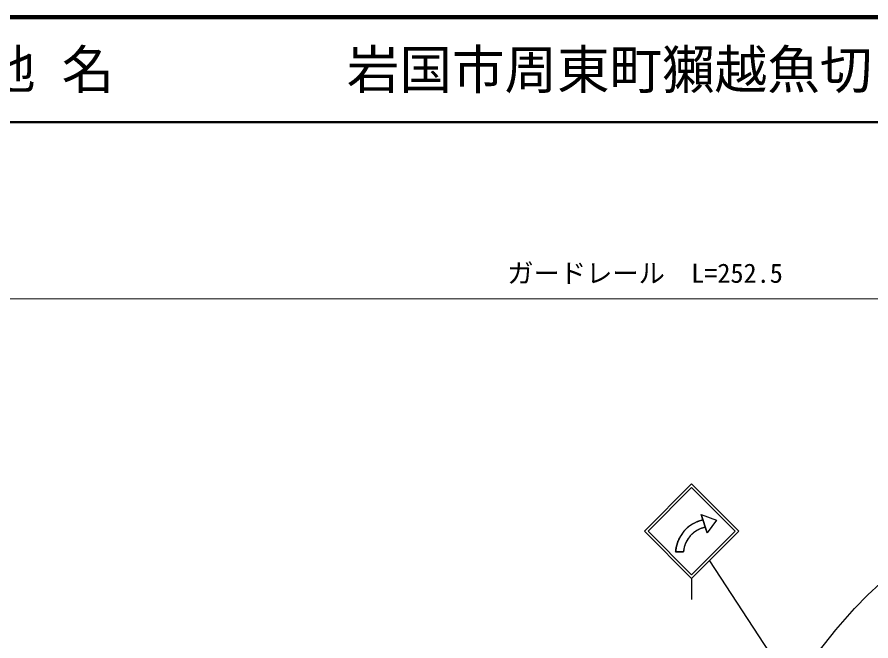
# Model space of a CAD drawing. Units: millimetres, scale not verified. Extents: x 40000 to 680000, y 20000 to 380000.
# Drawn here: x 373631 to 454898, y 320582 to 380000 of the extents above; entities that cross this region are included whole.
import ezdxf
from ezdxf.enums import TextEntityAlignment as Align

# ---------------------------------------------------------------- set-up
doc = ezdxf.new("R2010")
doc.units = ezdxf.units.MM
doc.header["$LTSCALE"] = 1000
for name, color, linetype, lineweight in [('M-BGD', 7, 'Continuous', 25), ('M-STR-HTXT', 7, 'Continuous', 13), ('M-STR-STRC', 7, 'Continuous', 25), ('M-TTL', 2, 'Continuous', 140), ('M-TTL-LINE', 7, 'Continuous', 50)]:
    doc.layers.add(name, color=color, linetype=linetype, lineweight=lineweight)
doc.layers.add('M-TTL-TXT', color=7, linetype='Continuous')
doc.styles.add('ＭＳ ゴシック', font='')
doc.styles.get('ＭＳ ゴシック').set_extended_font_data('MS Gothic')

msp = doc.modelspace()

# ---------------------------------------------------------------- linework, layer by layer
at = {"layer": 'M-BGD'}
msp.add_lwpolyline([(449888, 319527), (451565, 321636), (453326, 323682), (454590, 324969), (455792, 326052)], dxfattribs=at)
at = {"layer": 'M-STR-HTXT'}
msp.add_line((320348, 353170), (549392, 353170), dxfattribs=at)
at = {"layer": 'M-STR-STRC'}
for p, q in [((433333, 331036), (437834, 335548)), ((433686, 331036), (437834, 335193)), ((442335, 331035), (437834, 335548)), ((441981, 331035), (437834, 335193)), ((438741, 332637), (440211, 332072)), ((438741, 332637), (439299, 330884)), ((438741, 332637), (440211, 332072)), ((438741, 332637), (439299, 330884)), ((438907, 332117), (438741, 332637)), ((438741, 332637), (440211, 332072)), ((439299, 330884), (438741, 332637)), ((438741, 332637), (440211, 332072)), ((437649, 331538), (437696, 331573)), ((437696, 331573), (437743, 331606)), ((437743, 331606), (437791, 331639)), ((437791, 331639), (437840, 331671)), ((437840, 331671), (437889, 331702)), ((437889, 331702), (437939, 331732)), ((437939, 331732), (437989, 331761)), ((437989, 331761), (438040, 331789)), ((438040, 331789), (438091, 331817)), ((438091, 331817), (438143, 331843)), ((438143, 331843), (438195, 331869)), ((438195, 331869), (438247, 331894)), ((438247, 331894), (438300, 331918)), ((438300, 331918), (438354, 331940)), ((438354, 331940), (438408, 331962)), ((438408, 331962), (438462, 331983)), ((438462, 331983), (438516, 332003)), ((438516, 332003), (438571, 332022)), ((438571, 332022), (438626, 332041)), ((438626, 332041), (438682, 332058)), ((438682, 332058), (438738, 332074)), ((438738, 332074), (438794, 332089)), ((438794, 332089), (438850, 332103)), ((438907, 332117), (438850, 332103)), ((438907, 332117), (439133, 331405)), ((438907, 332117), (439133, 331405)), ((440211, 332072), (439299, 330884)), ((440211, 332072), (439299, 330884)), ((440211, 332072), (439299, 330884)), ((440211, 332072), (439299, 330884)), ((433333, 331036), (437834, 326523)), ((433686, 331036), (437834, 326877)), ((436887, 330745), (436921, 330792)), ((436921, 330792), (436955, 330840)), ((436955, 330840), (436990, 330886)), ((436990, 330886), (437025, 330932)), ((437025, 330932), (437062, 330977)), ((437062, 330977), (437099, 331022)), ((437099, 331022), (437137, 331066)), ((437137, 331066), (437176, 331110)), ((437176, 331110), (437215, 331152)), ((437215, 331152), (437255, 331194)), ((437255, 331194), (437296, 331235)), ((437296, 331235), (437338, 331276)), ((437338, 331276), (437380, 331316)), ((437380, 331316), (437424, 331355)), ((437424, 331355), (437467, 331393)), ((437467, 331393), (437512, 331431)), ((437512, 331431), (437557, 331467)), ((437557, 331467), (437602, 331503)), ((437602, 331503), (437649, 331538)), ((437834, 326877), (441981, 331035)), ((437834, 326523), (442335, 331035)), ((437898, 330783), (437865, 330752)), ((437932, 330813), (437898, 330783)), ((437966, 330842), (437932, 330813)), ((438001, 330871), (437966, 330842)), ((438036, 330900), (438001, 330871)), ((438072, 330927), (438036, 330900)), ((438108, 330954), (438072, 330927)), ((438145, 330981), (438108, 330954)), ((438182, 331006), (438145, 330981)), ((438219, 331032), (438182, 331006)), ((438257, 331056), (438219, 331032)), ((438296, 331080), (438257, 331056)), ((438335, 331103), (438296, 331080)), ((438374, 331125), (438335, 331103)), ((438413, 331147), (438374, 331125)), ((438453, 331168), (438413, 331147)), ((438494, 331188), (438453, 331168)), ((438534, 331208), (438494, 331188)), ((438575, 331227), (438534, 331208)), ((438617, 331245), (438575, 331227)), ((438658, 331262), (438617, 331245)), ((438700, 331279), (438658, 331262)), ((438743, 331295), (438700, 331279)), ((438785, 331310), (438743, 331295)), ((438828, 331325), (438785, 331310)), ((438871, 331338), (438828, 331325)), ((438914, 331351), (438871, 331338)), ((438958, 331364), (438914, 331351)), ((439001, 331375), (438958, 331364)), ((439045, 331386), (439001, 331375)), ((439089, 331396), (439045, 331386)), ((439133, 331405), (439089, 331396)), ((439299, 330884), (439133, 331405)), ((436476, 329913), (436495, 329968)), ((436495, 329968), (436515, 330023)), ((436515, 330023), (436535, 330077)), ((436535, 330077), (436557, 330131)), ((436557, 330131), (436579, 330185)), ((436579, 330185), (436603, 330238)), ((436603, 330238), (436627, 330291)), ((436627, 330291), (436653, 330343)), ((436653, 330343), (436679, 330395)), ((436679, 330395), (436706, 330447)), ((436706, 330447), (436734, 330498)), ((436734, 330498), (436763, 330548)), ((436763, 330548), (436793, 330598)), ((436793, 330598), (436824, 330647)), ((436824, 330647), (436855, 330696)), ((436855, 330696), (436887, 330745)), ((437287, 329950), (437268, 329909)), ((437306, 329991), (437287, 329950)), ((437326, 330032), (437306, 329991)), ((437347, 330072), (437326, 330032)), ((437369, 330112), (437347, 330072)), ((437391, 330151), (437369, 330112)), ((437413, 330190), (437391, 330151)), ((437437, 330229), (437413, 330190)), ((437461, 330267), (437437, 330229)), ((437486, 330305), (437461, 330267)), ((437511, 330342), (437486, 330305)), ((437537, 330379), (437511, 330342)), ((437564, 330416), (437537, 330379)), ((437592, 330452), (437564, 330416)), ((437620, 330487), (437592, 330452)), ((437648, 330522), (437620, 330487)), ((437677, 330557), (437648, 330522)), ((437707, 330591), (437677, 330557)), ((437738, 330624), (437707, 330591)), ((437769, 330657), (437738, 330624)), ((437800, 330689), (437769, 330657)), ((437832, 330721), (437800, 330689)), ((437865, 330752), (437832, 330721)), ((436316, 329116), (436321, 329174)), ((436321, 329174), (436327, 329232)), ((436327, 329232), (436334, 329289)), ((436334, 329289), (436342, 329347)), ((436342, 329347), (436351, 329405)), ((436351, 329405), (436361, 329462)), ((436361, 329462), (436372, 329519)), ((436372, 329519), (436384, 329576)), ((436384, 329576), (436397, 329633)), ((436397, 329633), (436411, 329689)), ((436411, 329689), (436425, 329746)), ((436425, 329746), (436441, 329802)), ((436441, 329802), (436458, 329857)), ((436458, 329857), (436476, 329913)), ((437066, 329170), (437061, 329125)), ((437072, 329215), (437066, 329170)), ((437079, 329260), (437072, 329215)), ((437086, 329304), (437079, 329260)), ((437094, 329349), (437086, 329304)), ((437103, 329393), (437094, 329349)), ((437113, 329437), (437103, 329393)), ((437123, 329481), (437113, 329437)), ((437134, 329525), (437123, 329481)), ((437146, 329569), (437134, 329525)), ((437159, 329612), (437146, 329569)), ((437172, 329655), (437159, 329612)), ((437186, 329698), (437172, 329655)), ((437201, 329741), (437186, 329698)), ((437217, 329783), (437201, 329741)), ((437233, 329826), (437217, 329783)), ((437251, 329867), (437233, 329826)), ((437268, 329909), (437251, 329867)), ((436313, 329077), (436316, 329116)), ((437057, 329076), (436313, 329077)), ((436313, 329077), (437057, 329076)), ((437061, 329125), (437057, 329080)), ((439526, 328219), (453028, 307543)), ((437834, 326523), (437834, 324518))]:
    msp.add_line(p, q, dxfattribs=at)
for major_axis, start_param, end_param in [((0, 3336), 0.220402, 1.506162), ((0, 2592), 0.194876, 1.488068)]:
    msp.add_ellipse((439634, 328861), major_axis=major_axis, ratio=0.997557, start_param=start_param, end_param=end_param, dxfattribs=at)
at = {"layer": 'M-TTL'}
msp.add_line((680000, 380000), (40000, 380000), dxfattribs=at)
at = {"layer": 'M-TTL-LINE'}
msp.add_line((40000, 370000), (680000, 370000), dxfattribs=at)

# ---------------------------------------------------------------- texts
at = {"layer": 'M-STR-HTXT', "style": 'ＭＳ ゴシック'}
msp.add_text('ガードレール\u3000L=252.5', height=1833, dxfattribs=at).set_placement((420287, 354141), align=Align.BOTTOM_LEFT)
at = {"layer": 'M-TTL-TXT', "style": 'ＭＳ ゴシック'}
for s, p in [('地 名', (370380, 375000)), ('岩国市周東町獺越魚切', (405024, 375000))]:
    msp.add_text(s, height=3666, dxfattribs=at).set_placement(p, align=Align.MIDDLE_LEFT)

doc.saveas('drawing.dxf')
